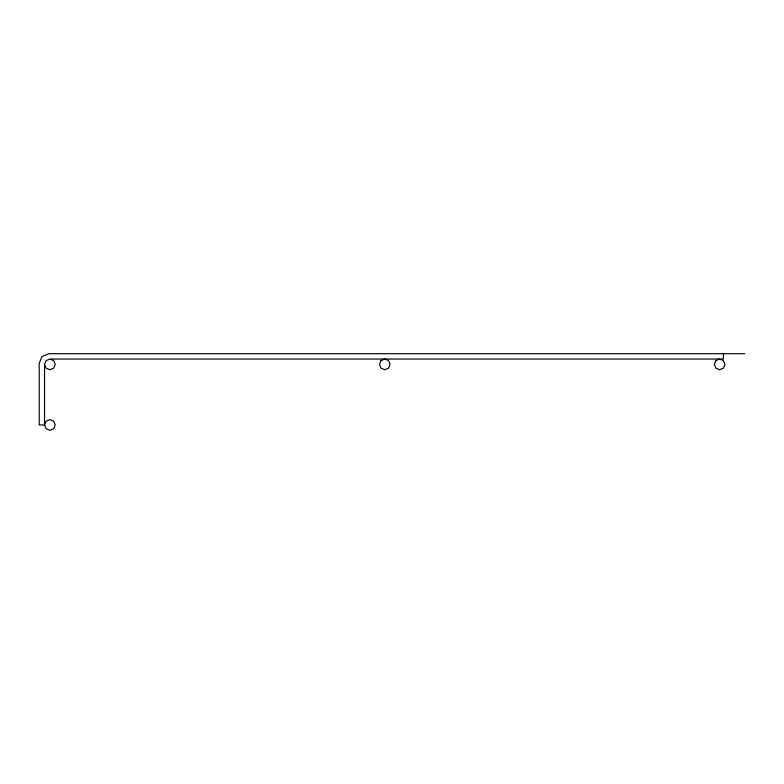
<?xml version="1.0" encoding="UTF-8"?>
<svg xmlns="http://www.w3.org/2000/svg" width="784" height="784" viewBox="0 0 784 784"><rect width="100%" height="100%" fill="white"/><g stroke="black" fill="none" stroke-linecap="round" stroke-linejoin="round"><path stroke-width="1.18" d="M44.541 364.393L46.109 360.611L49.892 359.043L53.665 360.611L55.233 364.393L53.665 368.166L49.892 369.734L46.109 368.166L44.541 364.393L44.541 424.957L46.109 428.73L49.892 430.298L53.665 428.73L55.233 424.957L53.665 421.175L49.892 419.607L46.109 421.175L44.541 424.957L39.2 424.957L39.2 363.325L42.022 356.524L48.824 353.702L744.8 353.702M51.009 359.043L723.426 359.043L723.426 353.702M380.985 360.611L379.427 364.393L380.985 368.166L384.768 369.734L388.55 368.166L390.109 364.393L388.55 360.611L384.768 359.043L380.985 360.611M715.87 360.611L714.302 364.393L715.87 368.166L719.643 369.734L723.426 368.166L724.994 364.393L723.426 360.611L719.643 359.043L715.87 360.611"/></g></svg>
